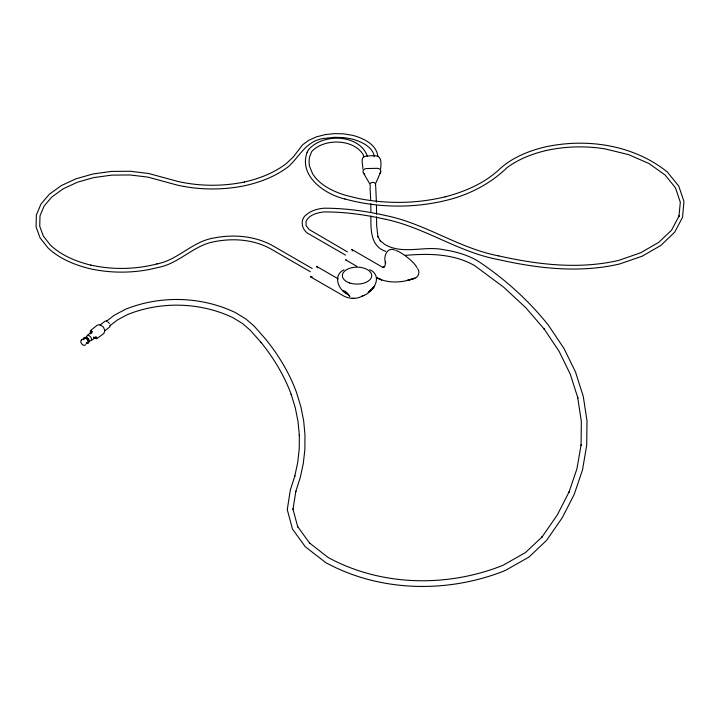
<?xml version="1.0" encoding="UTF-8"?>
<svg xmlns="http://www.w3.org/2000/svg" width="720" height="720" viewBox="0 0 720 720"><rect width="100%" height="100%" fill="white"/><g stroke="black" fill="none" stroke-linecap="round" stroke-linejoin="round"><path stroke-width="1.08" d="M370.89 216.729L370.899 216.117C370.782 229.203 370.341 246.402 385.749 251.343M376.551 214.308L376.479 205.326M376.524 216.774L376.65 225.387L377.937 236.997L377.766 236.43L380.466 241.047L380.142 240.615L384.705 244.413C403.056 255.168 424.62 245.331 444.294 249.849C455.778 251.568 467.127 254.871 477.261 260.622C504.189 278.352 528.444 300.132 548.523 325.395L564.048 348.552L575.505 371.979L583.29 396.504L586.98 420.768L586.719 445.131L582.498 469.971L574.191 494.433L562.239 517.779L546.525 540.423L529.02 557.019L505.215 570.519C448.029 593.469 380.151 592.308 325.629 562.545L305.244 546.687L292.5 529.101L287.28 509.679L290.277 490.167L294.885 475.857L294.705 476.424L297.684 462.663L299.232 448.83L299.358 434.961L299.367 435.564L298.062 421.722L295.326 407.943L291.177 394.281L291.375 394.839C284.382 375.723 273.762 358.128 260.973 342.324L261.324 342.747L250.416 330.399L242.487 323.514L232.983 317.691C200.322 302.13 160.92 301.023 127.395 314.622L117.54 319.887L109.962 325.701M90.873 333.054L91.035 332.091M91.557 333.279L92.232 331.56L87.489 335.196M110.394 325.107L109.647 327.042L104.544 330.948M347.409 251.901L309.096 229.491L306.108 225.594L306.036 221.382C309.132 214.776 317.034 212.724 324 211.923C344.862 211.842 365.688 214.794 386.001 219.402L385.857 219.366C424.962 227.61 458.262 252.018 497.664 259.425L497.817 259.461C537.597 268.461 579.429 273.357 619.605 263.97L642.285 256.14L660.87 245.421L674.676 232.182L682.56 217.296L683.937 201.303L678.717 186.012L667.323 172.017C633.708 144.891 587.007 137.889 545.418 146.907L545.283 146.934C528.561 150.903 511.974 157.59 499.248 169.434C484.2 183.438 464.823 191.7 445.149 196.839L445.302 196.803C417.24 203.607 387.756 204.138 359.415 198.675L345.897 195.417C333.315 191.574 319.563 185.13 312.525 173.628L309.465 166.005L309.033 161.721L309.429 157.446L311.625 151.659C323.568 138.312 353.124 138.456 363.168 154.593L363.798 156.744M307.251 152.01C298.197 175.887 324.837 194.49 345.078 199.017M90.936 332.172L91.323 331.353M375.768 183.186L380.7 172.044M308.448 149.778C322.596 132.984 359.712 133.839 367.506 156.555M307.071 152.352L308.619 149.454M81.936 339.597C78.543 341.325 83.25 347.481 85.815 344.664M91.215 331.434L91.71 330.885M382.473 267.354L384.507 266.625L383.445 267.471L385.119 265.599L385.425 261.846L385.641 263.025C383.067 257.004 386.892 246.672 394.794 250.011M100.035 325.062L105.138 321.147L107.208 320.94M106.533 321.174L114.318 315.207L125.442 309.321C160.299 295.173 201.276 296.325 235.251 312.507L245.979 319.032L254.268 326.223L265.689 339.192C278.631 355.203 289.404 373.023 296.487 392.391L300.888 406.8L303.66 420.768L304.983 434.808L304.875 449.478L303.3 463.509L300.276 477.459L295.695 491.715L295.875 491.148L292.95 509.499L292.941 508.896L297.747 526.986L297.549 526.437L309.798 543.339L309.465 542.934L328.095 557.46C381.231 586.476 447.399 587.601 503.136 565.236L525.51 552.528L542.196 536.805L541.854 537.228L557.307 514.944L569.124 491.868L568.926 492.426L576.936 468.819L581.094 444.879L581.076 445.491L581.337 421.434L577.692 397.476L577.872 398.043L570.357 374.382L559.035 351.216L544.014 328.77L544.347 329.22L525.735 307.665L503.712 287.208L474.768 265.698C453.546 253.449 428.274 253.35 404.604 255.429M91.494 340.443L96.237 336.807L95.715 337.068M96.759 337.482L96.093 337.815M343.953 269.82C332.019 275.481 338.796 291.438 348.795 294.786L344.727 291.123L349.902 296.388L344.988 291.123M363.951 295.236L362.007 296.199C373.005 292.941 383.805 276.543 369.837 269.658M362.574 295.92C356.931 299.322 349.695 298.998 343.899 296.091L310.365 276.732L312.273 276.903M81.414 339.858L84.204 338.49M412.335 279.117L414.882 278.082L407.313 280.413L411.975 279.162C400.482 282.906 387.243 283.419 376.362 277.542M412.641 278.991C417.762 278.505 420.732 272.835 417.663 268.578M96.201 337.734L93.564 337.302M351.945 298.359L354.591 298.404M344.907 198.972C377.784 208.008 412.92 208.413 446.04 200.421L446.193 200.385C468.918 194.895 490.221 183.96 507.051 167.652C518.625 159.057 532.296 153.792 546.246 150.498L546.111 150.534C565.389 146.268 585.45 145.773 604.944 148.86L628.659 154.656L648.936 163.494L665.073 174.978L675.45 187.785L680.319 202.23L678.933 216.531L679.176 215.802L671.535 230.22L658.782 242.325L640.656 252.783L618.849 260.352C579.15 269.613 537.831 264.717 498.528 255.843L498.681 255.879C459.288 248.418 425.988 223.983 386.856 215.811L386.712 215.775C366.075 211.104 344.916 208.098 323.73 208.224C317.772 208.782 311.724 210.465 306.954 214.218C299.061 219.375 301.761 231.012 309.726 234.441L345.519 255.105M95.409 337.815L93.672 337.221M346.428 260.082L345.537 259.812L356.868 266.355M93.483 338.094L96.714 338.742L103.815 333.531L104.886 330.759L103.446 327.141L100.323 324.792L97.362 325.089L90.486 330.588L90.252 333.873M382.914 267.444L351.585 249.345L352.683 250.92M338.175 278.838L316.404 266.265L317.511 267.84M312.183 268.497L272.286 245.466C254.43 235.737 233.001 234.117 213.3 238.113C192.222 241.65 177.939 260.01 156.915 263.934L157.086 263.898C135.486 269.532 112.635 269.874 90.837 265.122L90.981 265.158C76.239 261.558 61.704 255.618 50.454 245.169L43.362 236.133L39.726 226.251L40.005 215.766L44.172 205.947L51.759 197.055L63.189 188.811L77.463 182.214L93.753 177.597L111.618 175.131L129.987 174.969L147.852 177.102L177.129 185.067C199.359 190.071 222.606 190.242 244.935 185.67L245.061 185.643C260.667 182.106 275.985 176.283 288.711 166.383L288.954 166.167C300.978 154.719 307.044 139.608 325.836 138.249L334.521 137.313L343.476 137.565L351.936 138.969C360.792 141.489 370.206 145.656 373.716 153.846L374.175 156.807M310.338 271.737L270.486 248.733C253.314 239.355 233.109 237.96 213.966 241.749C193.689 245.304 178.857 263.745 158.049 267.462L157.887 267.507C135.801 273.267 112.428 273.609 90.144 268.758L90 268.722C74.781 265.005 59.778 258.867 48.159 248.076L40.104 237.906L36.063 226.845L36.351 215.109L40.941 204.12L49.266 194.31L61.317 185.58L76.041 178.776L93.114 173.952L111.384 171.423L130.158 171.261L148.554 173.466L177.831 181.431C199.62 186.336 222.399 186.507 244.278 182.034L244.143 182.061C259.308 178.632 274.194 172.962 286.56 163.35L293.337 156.915L302.661 144.738L308.862 140.247L316.377 136.89L325.152 134.613L334.395 133.605L343.791 133.857L352.971 135.414C363.285 138.249 376.389 144.198 377.829 156.222M345.483 292.734L343.125 290.718L346.131 293.301M363.51 173.106L369.459 183.339M380.664 168.714C382.095 154.944 378.441 154.818 365.904 156.231C359.469 156.681 363.258 165.294 362.853 169.065M375.705 186.309L376.407 202.203M370.071 187.02L370.665 199.467M370.791 203.778L370.926 211.635M370.521 186.111A2.835 2.313 -3.6 0 1 371.673 182.538A2.835 2.313 -3.6 0 1 375.579 184.284L375.579 184.887A2.835 2.313 -3.6 0 1 375.39 185.472M375.579 184.284L375.579 184.878M364.851 174.177A3.672 2.997 -3.6 0 1 363.141 170.838A3.672 2.997 -3.6 0 1 366.687 168.534L377.154 168.336A3.672 2.997 -3.6 0 1 380.547 170.118A3.672 2.997 -3.6 0 1 379.755 173.403M107.856 321.957A2.835 1.917 52.5 0 1 109.314 323.559M87.156 335.772A3.051 2.061 52.5 0 1 90.873 337.275A3.051 2.061 52.5 0 1 90.369 340.857M86.589 336.717A3.051 2.061 52.5 0 1 86.796 336.177M84.474 337.959A3.051 2.061 52.5 0 1 88.551 339.057A3.051 2.061 52.5 0 1 87.471 342.693M84.348 337.923A3.051 2.061 52.5 0 1 88.065 339.426A3.051 2.061 52.5 0 1 87.561 343.008M83.736 339.516A3.051 2.061 52.5 0 1 83.781 338.868M83.403 339.534A3.303 2.232 52.5 0 1 85.914 337.626A3.303 2.232 52.5 0 1 88.749 341.334A3.303 2.232 52.5 0 1 86.247 343.251M83.61 339.606A3.051 2.061 52.5 0 1 85.932 337.842A3.051 2.061 52.5 0 1 88.542 341.271A3.051 2.061 52.5 0 1 86.229 343.026M83.7 339.327A2.691 1.818 52.5 0 1 87.282 339.525A2.691 1.818 52.5 0 1 86.526 343.026M395.874 250.515A14.679 3.105 38.8 0 1 407.763 257.697A14.679 3.105 38.8 0 1 416.934 267.606M374.598 286.101L372.024 289.269L374.598 286.101M373.131 288L370.233 290.844L373.131 288M371.493 289.656L368.28 292.149L371.493 289.656M381.654 279.909L376.425 277.542L381.654 279.909M349.704 282.969A14.679 8.478 0 0 0 371.727 275.634A14.679 8.478 0 0 0 349.704 268.29A14.679 8.478 0 0 0 349.704 282.969"/></g></svg>
